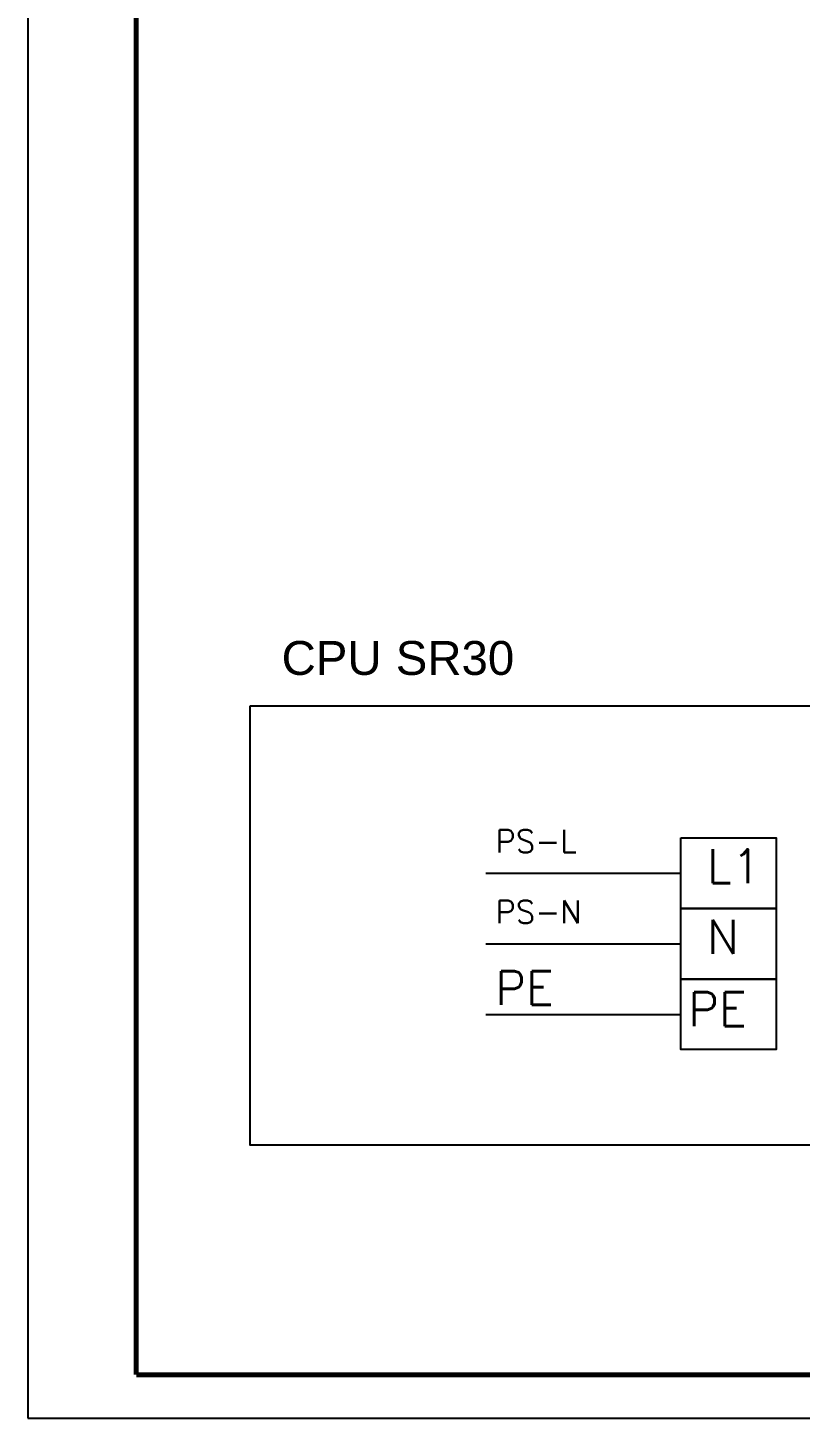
# Model space of a CAD drawing. Header units: inches. Extents: x 9000 to 22395, y 8106 to 17135.
# Drawn here: x 9849.9 to 10009.3, y 8105.6 to 8392.7 of the extents above; entities that cross this region are included whole.
import ezdxf

# ---------------------------------------------------------------- set-up
doc = ezdxf.new("R2010")
doc.units = ezdxf.units.IN
doc.header["$MEASUREMENT"] = 0
doc.layers.add('PLC', color=7, linetype='Continuous')
doc.layers.add('中间继电器', color=7, linetype='Continuous')
doc.styles.get("Standard").update_dxf_attribs({"font": 'txt', "bigfont": 'gbcbig.shx'})

msp = doc.modelspace()

# ---------------------------------------------------------------- linework, layer by layer
for p, q in [((9849.86, 8637.48), (9849.86, 8105.62)), ((9849.86, 8105.62), (10602.88, 8105.62))]:
    msp.add_line(p, q)
at = {"const_width": 1.01}
for points in [[(9872.25, 8628.53), (9872.25, 8114.58)], [(9872.25, 8114.58), (10616.43, 8114.58)]]:
    msp.add_lwpolyline(points, dxfattribs=at)
at = {"layer": '中间继电器', "color": 0}
for p, q in [((9944.38, 8218.13), (9984.64, 8218.13)), ((9944.38, 8203.56), (9984.64, 8203.56)), ((9944.38, 8188.99), (9984.64, 8188.99))]:
    msp.add_line(p, q, dxfattribs=at)
for points in [[(9895.76, 8252.67), (10094.88, 8252.67), (10094.88, 8161.97), (9895.76, 8161.97)], [(9984.64, 8225.41), (10004.34, 8225.41), (10004.34, 8210.84), (9984.64, 8210.84)], [(9984.64, 8210.84), (10004.34, 8210.84), (10004.34, 8196.28), (9984.64, 8196.28)], [(9984.64, 8196.28), (10004.34, 8196.28), (10004.34, 8181.71), (9984.64, 8181.71)]]:
    msp.add_lwpolyline(points, close=True, dxfattribs=at)

# ---------------------------------------------------------------- texts
at = {"layer": 'PLC'}
note = msp.add_mtext_dynamic_manual_height_columns('{\\fArial|b0|i0|c0|p32;\\C0;CPU    }', width=15.7654, gutter_width=7.79, heights=[12.04, 0], dxfattribs=dict(at, insert=(9902.25, 8266.08), char_height=7, attachment_point=1))
for column, words in zip(note.columns.linked_columns, ['{\\fArial|b0|i0|c0|p32;\\C0;SR30}']):
    column.text = words
at = {"layer": 'PLC', "char_height": 7, "attachment_point": 1}
for s, insert in [('{\\H0.6667x;\\C0;PS-L}', (9946.39, 8227.08)), ('L1', (9990.06, 8223.08)), ('{\\H0.6667x;\\C0;PS-N}', (9946.39, 8212.51)), ('N', (9990.06, 8208.51)), ('PE', (9946.39, 8197.95)), ('PE', (9986.22, 8193.59))]:
    msp.add_mtext_dynamic_manual_height_columns(s, width=15.7654, gutter_width=1, heights=[12.04], dxfattribs=dict(at, insert=insert))

doc.saveas('drawing.dxf')
